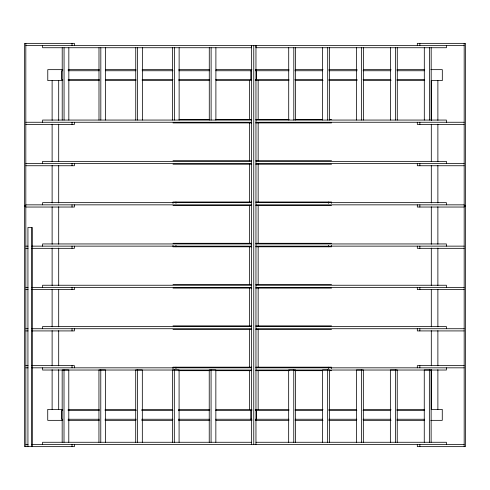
<?xml version="1.0" encoding="UTF-8"?>
<svg xmlns="http://www.w3.org/2000/svg" width="490" height="490" viewBox="0 0 490 490"><rect width="100%" height="100%" fill="white"/><g stroke="black" fill="none" stroke-linecap="round" stroke-linejoin="round"><path stroke-width="0.73" d="M25.817 45.539L464.183 45.539M62.775 69.654L47.775 69.654L47.775 80.611L62.775 80.611M68.116 69.654L99.403 69.654M105.503 69.654L136.024 69.654M142.131 69.654L172.651 69.654M178.758 69.654L209.279 69.654M215.992 69.654L251.927 69.654M255.333 69.654L289.014 69.654M295.139 69.654L323.033 69.654M328.827 69.654L357.155 69.654M363.28 69.654L391.081 69.654M396.967 69.654L424.726 69.654M430.839 69.654L442.311 69.654L442.311 80.611L431.267 80.611L431.304 120.369M62.775 70.75L61.581 70.75L61.581 79.515L62.775 79.515M68.116 70.75L99.403 70.75M105.503 70.75L136.024 70.75M142.131 70.75L172.988 70.75M178.758 70.75L209.616 70.75M215.716 70.75L251.248 70.75M255.333 70.75L289.014 70.75M294.882 70.75L322.702 70.75M328.827 70.75L357.155 70.75M363.023 70.75L390.842 70.75M396.967 70.75L424.53 70.75M68.116 79.515L99.403 79.515M105.503 79.515L136.024 79.515M142.131 79.515L172.988 79.515M178.758 79.515L209.616 79.515M215.716 79.515L251.248 79.515M255.333 79.515L289.014 79.515M294.882 79.515L322.702 79.515M328.827 79.515L357.155 79.515M363.023 79.515L390.842 79.515M396.967 79.515L424.53 79.515M68.116 80.611L99.403 80.611M105.503 80.611L136.024 80.611M142.131 80.611L172.651 80.611M178.758 80.611L209.279 80.611M215.992 80.611L251.578 80.611M255.229 80.611L289.014 80.611M295.139 80.611L323.033 80.611M328.827 80.611L357.155 80.611M363.28 80.611L391.081 80.611M396.967 80.611L424.726 80.611M179.034 119.407L209.653 119.407M215.716 119.407L251.756 119.407M255.756 119.407L289.149 119.407M294.882 119.407L322.543 119.407M329.231 119.407L331.522 119.407M251.578 120.062L42.593 120.062L42.593 122.255M255.958 120.062L446.402 120.062L446.402 122.255M25.817 122.255L251.578 122.255M255.958 122.255L464.183 122.255M172.995 122.917L251.756 122.917M255.756 122.917L331.522 122.917M25.817 124.448L74.413 124.448L74.413 122.255M464.183 124.448L417.309 124.448L417.309 122.255M172.995 160.702L251.756 160.702M255.756 160.702L331.522 160.702M251.578 161.357L42.593 161.357L42.593 163.55M255.958 161.357L446.402 161.357L446.402 163.55M25.817 163.55L251.578 163.55M255.958 163.55L464.183 163.55M172.995 164.211L251.756 164.211M255.756 164.211L331.522 164.211M25.817 165.743L74.413 165.743L74.413 163.55M464.183 165.743L417.309 165.743L417.309 163.55M251.756 201.996L172.995 201.996L172.995 203.399M255.756 201.996L331.522 201.996L331.522 203.399M251.578 202.652L42.593 202.652L42.593 204.845M255.958 202.652L446.402 202.652L446.402 204.845M25.817 204.845L251.578 204.845M255.958 204.845L464.183 204.845M172.995 205.5L251.756 205.5M255.756 205.5L331.522 205.5M24.5 205.984L25.817 205.984M464.183 205.984L465.5 205.984M25.817 207.037L74.413 207.037L74.413 204.845M464.183 207.037L417.309 207.037L417.309 204.845M172.995 243.291L251.756 243.291M255.756 243.291L331.522 243.291M251.578 243.947L42.593 243.947L42.593 246.139M255.958 243.947L446.402 243.947L446.402 246.139M25.817 246.139L28.095 246.139M31.875 246.139L251.578 246.139M255.958 246.139L464.183 246.139M251.756 246.795L172.995 246.795L172.995 245.392M255.756 246.795L331.522 246.795L331.522 245.392M25.817 248.332L28.095 248.332M31.875 248.332L74.413 248.332L74.413 246.139M464.183 248.332L417.309 248.332L417.309 246.139M172.995 284.586L251.756 284.586M255.756 284.586L331.522 284.586M251.578 285.241L42.593 285.241L42.593 287.434M255.958 285.241L446.402 285.241L446.402 287.434M25.817 287.434L28.095 287.434M31.875 287.434L251.578 287.434M255.958 287.434L464.183 287.434M172.995 288.089L251.756 288.089M255.756 288.089L331.522 288.089M25.817 289.627L28.095 289.627M31.875 289.627L74.413 289.627L74.413 287.434M464.183 289.627L417.309 289.627L417.309 287.434M172.995 325.881L251.756 325.881M255.756 325.881L331.522 325.881M251.578 326.536L42.593 326.536L42.593 328.729M255.958 326.536L446.402 326.536L446.402 328.729M25.817 328.729L28.095 328.729M31.875 328.729L251.578 328.729M255.958 328.729L464.183 328.729M172.995 329.384L251.756 329.384M255.756 329.384L331.522 329.384M25.817 330.921L28.095 330.921M31.875 330.921L74.413 330.921L74.413 328.729M464.183 330.921L417.309 330.921L417.309 328.729M25.817 365.638L28.095 365.638M31.875 365.638L74.413 365.638L74.413 367.831M464.183 365.638L417.309 365.638L417.309 367.831M251.756 367.175L172.995 367.175L172.995 368.578M255.756 367.175L331.522 367.175L331.522 368.578M25.817 367.831L28.095 367.831M31.875 367.831L251.578 367.831M255.958 367.831L464.183 367.831M251.578 370.024L42.593 370.024L42.593 367.831M255.958 370.024L446.402 370.024L446.402 367.831M178.268 370.679L209.653 370.679M215.716 370.679L251.756 370.679M255.756 370.679L289.149 370.679M294.882 370.679L322.543 370.679M329.231 370.679L331.522 370.679M62.726 409.389L47.732 409.389L47.732 420.346L62.726 420.346M68.073 409.389L99.354 409.389M105.081 409.389L135.981 409.389M141.781 409.389L172.609 409.389M178.482 409.389L209.83 409.389M215.943 409.389L251.97 409.389M255.229 409.389L288.971 409.389M295.096 409.389L322.99 409.389M328.784 409.389L356.634 409.389M363.237 409.389L391.038 409.389M396.925 409.389L424.683 409.389M431.225 409.389L442.268 409.389L442.268 420.346L430.796 420.346M62.726 410.485L61.538 410.485L61.538 419.25L62.726 419.25M68.073 410.485L99.354 410.485M105.032 410.485L136.318 410.485M141.659 410.485L172.946 410.485M178.286 410.485L209.567 410.485M215.674 410.485L251.97 410.485M255.284 410.485L288.971 410.485M295.096 410.485L322.659 410.485M328.784 410.485L356.855 410.485M362.98 410.485L390.8 410.485M396.925 410.485L424.481 410.485M68.073 419.25L99.354 419.25M105.032 419.25L136.318 419.25M141.659 419.25L172.946 419.25M178.286 419.25L209.567 419.25M215.674 419.25L251.97 419.25M255.284 419.25L288.971 419.25M295.096 419.25L322.659 419.25M328.784 419.25L356.855 419.25M362.98 419.25L390.8 419.25M396.925 419.25L424.481 419.25M68.073 420.346L99.354 420.346M105.081 420.346L135.981 420.346M141.781 420.346L172.609 420.346M178.482 420.346L209.83 420.346M215.943 420.346L251.97 420.346M255.284 420.346L288.971 420.346M295.096 420.346L322.99 420.346M328.784 420.346L356.634 420.346M363.237 420.346L391.038 420.346M396.925 420.346L424.683 420.346M251.578 442.268L42.593 442.268L42.593 444.461M255.958 442.268L446.402 442.268L446.402 444.461M25.817 444.461L28.095 444.461M31.875 444.461L464.183 444.461M464.183 43.353L464.183 446.647M446.451 45.539L446.451 47.732L256 47.732L256 45.539M437.882 80.611L437.882 120.369M437.882 124.191L437.882 161.657M437.882 165.479L437.882 202.946M437.882 206.768L437.882 244.234M437.882 248.056L437.882 285.523M437.882 289.345L437.882 326.812M437.882 330.634L437.882 365.81M437.882 369.632L437.882 409.389M431.304 124.191L431.304 161.657M431.304 165.479L431.304 202.946M431.304 206.768L431.304 244.234M431.304 248.056L431.304 285.523M431.304 289.345L431.304 326.812M431.304 330.634L431.304 365.81M431.304 369.632L431.304 409.389M431.182 47.732L431.182 120.062M431.133 442.268L431.133 369.938L424.26 369.938L424.26 442.268M429.393 47.732L429.393 120.062M429.35 369.938L429.35 442.268M424.303 47.732L424.303 120.062M419.857 43.353L419.857 45.539M419.857 122.255L419.857 124.448M419.857 163.55L419.857 165.743M419.857 204.845L419.857 207.037M419.857 246.139L419.857 248.332M419.857 287.434L419.857 289.627M419.857 328.729L419.857 330.921M419.857 365.638L419.857 367.831M419.857 444.461L419.857 446.647M417.309 45.539L417.309 43.353L465.5 43.353L465.5 446.647L417.309 446.647L417.309 444.461M397.28 47.732L397.28 120.062M397.237 442.268L397.237 369.938L390.359 369.938L390.359 442.268M395.497 47.732L395.497 120.062M395.454 369.938L395.454 442.268M390.408 47.732L390.408 120.062M363.384 47.732L363.384 120.062M363.341 442.268L363.341 369.938L356.463 369.938L356.463 442.268M361.602 47.732L361.602 120.062M361.559 369.938L361.559 442.268M356.512 47.732L356.512 120.062M329.488 47.732L329.488 120.062M329.445 442.268L329.445 369.938L322.567 369.938L322.567 442.268M328.612 201.996L328.612 203.399M328.612 245.392L328.612 246.795M328.612 367.175L328.612 368.578M327.706 47.732L327.706 120.062M327.663 369.938L327.663 442.268M322.61 47.732L322.61 120.062M295.593 47.732L295.593 120.062M295.55 442.268L295.55 369.938L288.671 369.938L288.671 442.268M293.81 47.732L293.81 120.062M293.767 369.938L293.767 442.268M288.714 47.732L288.714 120.062M258.15 80.611L258.15 119.603M258.15 122.665L258.15 160.892M258.15 163.954L258.15 202.18M258.15 205.243L258.15 243.469M258.15 246.531L258.15 284.757M258.15 287.82L258.15 326.046M258.15 329.109L258.15 367.335M258.15 370.397L258.15 409.389M256.601 70.75L256.601 79.515M256.558 410.485L256.558 419.25M255.958 45.539L255.958 444.461M253.765 45.539L253.765 444.461M251.578 444.461L251.578 45.539L251.621 47.732L42.636 47.732L42.636 45.539M250.819 70.75L250.819 79.515M250.776 410.485L250.776 419.25M249.386 80.611L249.386 119.603M249.386 122.665L249.386 160.892M249.386 163.954L249.386 202.18M249.386 205.243L249.386 243.469M249.386 246.531L249.386 284.757M249.386 287.82L249.386 326.046M249.386 329.109L249.386 367.335M249.386 370.397L249.386 409.389M215.894 47.732L215.894 120.062M215.851 442.268L215.851 369.938L209.236 369.938L209.236 442.268M211.117 47.732L211.117 120.062M211.074 369.938L211.074 442.268M209.279 47.732L209.279 120.062M179.126 47.732L179.126 120.062M179.083 442.268L179.083 369.938L172.468 369.938L172.468 442.268M175.971 201.996L175.971 203.399M175.971 245.392L175.971 246.795M175.971 367.175L175.971 368.578M174.354 47.732L174.354 120.062M174.311 369.938L174.311 442.268M172.517 47.732L172.517 120.062M142.363 47.732L142.363 120.062M142.321 442.268L142.321 369.938L135.706 369.938L135.706 442.268M137.586 47.732L137.586 120.062M137.543 369.938L137.543 442.268M135.748 47.732L135.748 120.062M105.601 47.732L105.601 120.062M105.552 442.268L105.552 369.938L98.943 369.938L98.943 442.268M100.824 47.732L100.824 120.062M100.781 369.938L100.781 442.268M98.986 47.732L98.986 120.062M74.413 45.539L74.413 43.353L24.5 43.353L24.5 446.647L74.413 446.647L74.413 444.461M72.024 43.353L72.024 45.539M72.024 122.255L72.024 124.448M72.024 163.55L72.024 165.743M72.024 204.845L72.024 207.037M72.024 246.139L72.024 248.332M72.024 287.434L72.024 289.627M72.024 328.729L72.024 330.921M72.024 365.638L72.024 367.831M72.024 444.461L72.024 446.647M68.833 47.732L68.833 120.062M68.79 442.268L68.79 369.938L62.175 369.938L62.175 442.268M64.061 47.732L64.061 120.062M64.012 369.938L64.012 442.268M62.218 47.732L62.218 120.062M58.696 80.611L58.696 120.369M58.696 124.191L58.696 161.657M58.696 165.479L58.696 202.946M58.696 206.768L58.696 244.234M58.696 248.056L58.696 285.523M58.696 289.345L58.696 326.812M58.696 330.634L58.696 365.81M58.696 369.632L58.696 409.389M52.118 80.611L52.118 120.369M52.118 124.191L52.118 161.657M52.118 165.479L52.118 202.946M52.118 206.768L52.118 244.234M52.118 248.056L52.118 285.523M52.118 289.345L52.118 326.812M52.118 330.634L52.118 365.81M52.118 369.632L52.118 409.389M32.328 446.647L32.328 227.464L27.93 227.464L27.93 446.647M31.611 227.464L31.611 446.647M25.817 43.353L25.817 446.647"/></g></svg>
